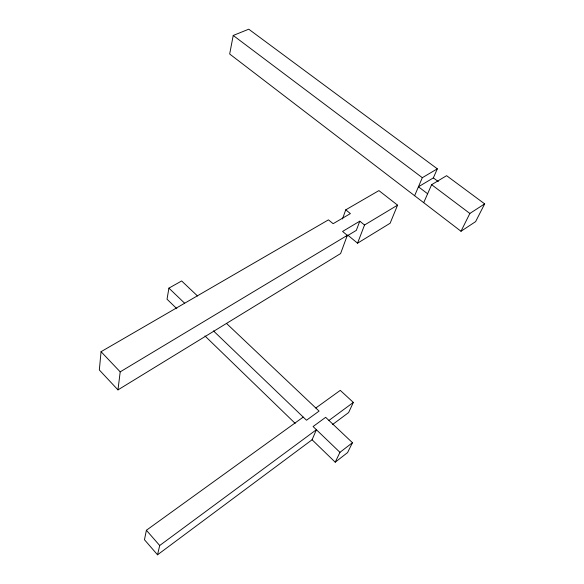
<?xml version="1.0" encoding="UTF-8"?>
<svg xmlns="http://www.w3.org/2000/svg" width="584" height="584" viewBox="0 0 584 584"><rect width="100%" height="100%" fill="white"/><g stroke="black" fill="none" stroke-linecap="round" stroke-linejoin="round"><path stroke-width="0.88" d="M345.735 209.838L350.393 213.598L333.128 223.694L328.456 219.854L101.054 351.699L99.331 369.979L117.968 389.886L340.611 253.551L347.312 235.359L342.56 231.447L359.788 221.183L364.533 225.008L397.573 205.152L378.914 190.603L345.735 209.838L342.487 218.971M117.968 389.886L120.195 371.862L101.054 351.699M197.509 295.978L181.653 280.962L168.922 288.124L167.031 299.198L176.835 308.702M427.619 193.771L418.429 186.792L433.35 177.901L437.336 168.827L248.748 29.2L233.22 35.463L229.68 54.013L460.995 231.257L475.617 221.635L484.669 203.874L446.599 175.682L431.62 184.69L423.699 202.677M303.235 417.093L146.394 530.265L144.467 539.726L157.527 554.8L312.082 439.767L316.389 429.729L159.702 545.507L157.527 554.8M359.788 221.183L356.328 230.373L346.224 236.454M347.692 235.067L357.561 243.178L364.533 225.008M397.573 205.152L390.119 223.241L357.561 243.178M414.618 195.72L422.32 177.689L437.336 168.827M315.82 408.012L340.268 390.375L353.342 402.42L348.611 412.574L332.537 424.546M312.046 439.737L335.216 462.185L339.946 452.344L352.459 442.701L325.646 417.319L313.082 426.546L339.946 452.344M352.459 442.701L347.575 452.593L335.216 462.185M460.995 231.257L469.864 213.452L484.669 203.874M328.953 420.444L353.342 402.42M120.195 371.862L347.312 235.359M433.35 177.901L438.277 181.588M233.22 35.463L422.32 177.689M431.62 184.69L469.864 213.452M226.577 323.507L319.083 411.099L306.505 420.232L213.474 330.902M168.922 288.124L184.646 303.227M204.947 335.946L295.175 423.385M146.394 530.265L159.702 545.507"/></g></svg>
